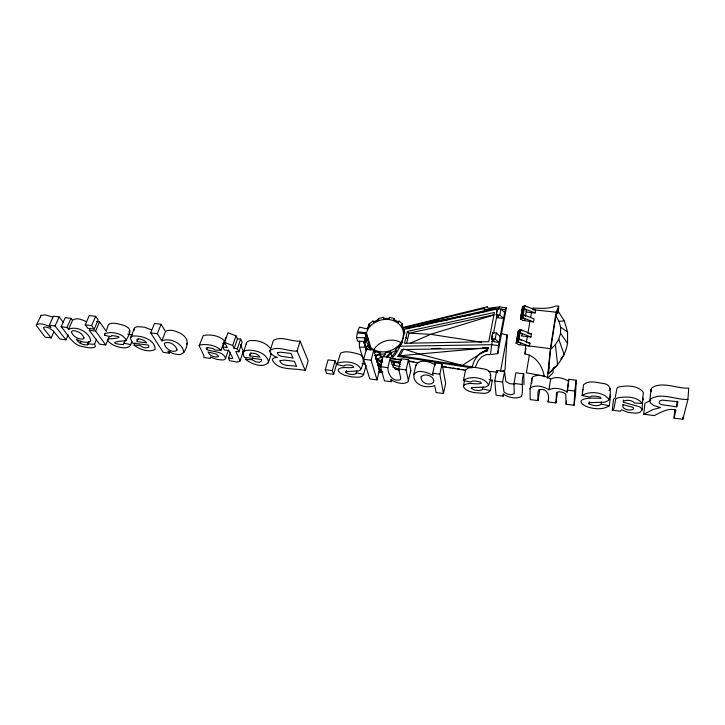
<?xml version="1.0" encoding="UTF-8"?>
<svg xmlns="http://www.w3.org/2000/svg" width="725" height="725" viewBox="0 0 725 725"><rect width="100%" height="100%" fill="white"/><g stroke="black" fill="none" stroke-linecap="round" stroke-linejoin="round"><path stroke-width="1.09" d="M557.489 392.352L555.912 402.919L548.028 401.895C550.175 394.998 546.523 387.322 538.657 389.932L537.877 392.578L538.022 400.608L530.202 399.602L530.066 388.863L532.404 377.1C537.932 373.692 545.481 375.786 550.628 379.093C556.302 376.103 563.552 377.979 568.681 381.314L567.14 392.08C561.957 388.763 554.707 386.86 548.979 389.796C543.777 386.516 536.237 384.386 530.646 387.73L530.066 388.863M567.539 343.405L567.557 331.914L564.286 320.894L557.996 310.98L555.857 315.991L550.619 349.332L548.182 373.737C557.897 366.152 565.391 355.748 567.539 343.405L560.543 333.31L560.615 327.238L559.02 321.365L555.857 315.991M225.602 358.395C223.273 350.936 212.615 352.096 206.625 349.541L206.127 348.272L207.685 347.574L212.869 348.489L215.271 350.075L221.052 350.238L224.406 340.668C218.959 335.503 210.468 334.153 203.353 335.467L199.148 345.68L203.988 355.903L203.87 357.588L210.386 358.422L210.404 357.035L216.974 359.455L222.466 359.999A7.957 3.407 18.7 0 0 225.276 358.993L228.52 349.958M365.01 345.988L364.167 341.602L365.463 341.312L364.385 337.714L356.537 337.696L357.262 332.829L366.125 333.862L370.203 347.71M555.912 402.919L556.492 392.578L558.921 391.745L562.083 392.189A5.564 2.574 8.8 0 1 565.772 394.382L566.089 404.224L574.046 405.248L575.523 394.627L576.248 380.217L568.763 379.302L567.14 392.08M674.73 409.344L674.014 418.126L682.859 419.258L687.907 399.403L688.75 388.129C676.978 388.908 662.677 380.906 651.757 387.812L650.959 389.47L649.899 400.544L650.243 402.701L653.633 405.502L660.475 407.568L652.944 409.58L643.773 414.229L644.842 403.363L650.796 400.209M650.959 389.47L651.304 391.654M464.462 380.752L463.384 386.733L465.622 389.542L469.084 391.282L474.041 392.597L484.436 393.385L487.762 392.696L490.444 390.567L492.393 380.172L489.076 379.51M568.681 381.314L568.763 379.302M574.046 405.248L574.735 391.038L576.248 380.217M501.718 333.618L507.219 335.041L505.008 369.913L502.198 371.454M364.077 342.898L364.167 341.602M131.914 341.529L130.672 344.602C128.225 351.652 109.901 345.87 107.481 339.889L108.116 338.901C116.816 338.684 125.86 336.826 111.46 335.603L110.898 336.681L104.445 335.276L104.554 333.817C110.988 331.035 123.023 333.165 126.177 340.197L125.788 340.822C113.472 341.276 109.792 343.65 123.404 344.629L124.754 341.185M682.859 419.258L683.022 417.056M676.688 406.843L677.902 401.732L662.179 400.127L659.569 401.079L659.143 402.819A4.885 2.229 5.9 0 0 662.025 404.74L676.688 406.843L677.141 401.278M475.373 367.149L478.002 361.059L481.772 356.745L486.43 354.534L490.453 354.579L492.456 338.611M490.453 354.579L497.767 353.646L498.465 345.526L505.234 309.566L506.349 307.935L499.625 306.838L488.487 308.234L487.272 307.5L487.526 306.684L402.511 327.609M531.824 378.251L531.76 383.054M557.806 313.227L557.996 310.98L557.652 313.2M553.284 368.581L552.894 373.031L547.42 378.296L550.384 348.625L556.12 312.185L558.703 306.231L555.885 305.941C548.698 309.04 540.533 308.469 532.893 307.98M558.214 311.795L558.703 306.231M544.294 376.928C542.88 366.551 535.947 355.785 525 353.945L525.761 345.78M641.969 410.096L641.852 408.927L639.677 406.779L623.301 402.23L623.781 400.952C627.116 399.747 632.164 400.055 634.547 403.028L642.259 403.372L643.365 392.37C637.882 385.057 625.983 385.247 617.927 387.204L616.93 388.446L615.208 397.708L613.522 399.412L612.263 410.169L620.319 411.211L621.606 409.824L628.312 412.443L635.254 413.15A9.117 4.114 6.9 0 0 640.003 412.235L641.969 410.096L642.948 398.007M374.327 352.676L375.097 351.679L380.099 352.903L380.969 357.615L385.428 354.579L385.419 352.93L390.684 351.752L392.189 356.328L396.231 350.963L395.533 349.459L399.611 346.206L402.647 342.227M385.428 354.579L385.419 352.93M389.08 318.937L389.189 317.822M523.976 384.739L523.785 373.801L515.874 372.831L514.016 383.434L514.197 393.639C511.207 395.759 506.558 394.228 504.002 391.971L502.633 382.012L504.555 371.445L496.725 370.484L494.758 381.024L496.081 395.207L503.213 396.131L503.585 394.056M623.301 402.23L623.545 400.046M601.469 401.976L601.206 404.133C597.953 406.988 592.506 405.556 588.999 403.834L589.407 402.62L604.84 402.239L608.538 400.436C610.876 394.092 612.489 384.223 603.354 383.534C597.019 382.664 588.927 379.873 583.589 384.703L582.13 395.497L589.797 397.137L591.772 396.086L595.778 396.131L600.4 397.137L601.025 398.378C559.075 395.478 593.721 416.277 609.335 405.755L610.613 394.953M483.058 386.933L482.025 389.869L479.116 390.585L474.141 389.959L471.096 388.21L471.54 387.576L485.605 387.087L488.623 385.265C485.732 377.245 469.782 375.314 463.429 380.534L470.779 382.111L472.374 381.051L476.053 381.069L480.494 382.039L481.318 383.28C475.817 385.165 467.661 381.241 463.411 385.908M488.623 385.265C491.369 377.933 492.909 370.067 483.448 368.853C477.784 368.191 469.927 365.119 465.55 370.14L463.429 380.534M588.999 403.834L589.28 401.695M566.089 404.224L566.542 401.043M548.028 401.895L548.508 398.741M548.979 389.796L550.628 379.093M549.206 367.149L548.182 373.737L557.597 365.01L555.413 344.674L558.776 339.228L560.543 333.31M538.022 400.608L539.699 390.104M529.359 355.114L526.359 372.858L544.475 376.13M503.213 396.131L503.041 394.047C508.27 397.354 515.72 399.502 521.465 396.466C523.93 389.425 520.559 381.051 523.785 373.801M529.93 343.124L529.404 346.206L518.357 341.928L518.901 338.856L529.93 343.124L528.108 342.916M521.148 335.902L530.963 337.007L531.479 333.962L520.514 329.694L519.997 333.083A2.257 1.16 9.7 0 1 522.091 334.044A2.257 1.16 9.7 0 1 521.665 335.267M522.761 320.377L533.537 321.9L534.044 318.909L523.178 314.641L522.671 317.985A2.238 1.178 9.5 0 1 524.936 319.417A2.238 1.178 9.5 0 1 522.761 320.377L520.496 318.937L522.671 306.775L524.773 306.095A2.22 1.196 9.3 0 1 526.703 306.902M526.386 312.031L535.05 312.955L535.558 310.001L524.755 305.742L524.248 309.049A2.229 1.187 9.4 0 1 526.314 310.01A2.229 1.187 9.4 0 1 525.879 311.279M169.976 351.063L169.188 353.12L167.91 351.108L172.55 353.311A10.168 4.259 19.7 0 0 180.634 354.443L183.769 352.558C183.144 343.342 169.895 337.343 161.865 340.877L157.343 333.727L150.718 332.911L154.461 323.468L161.05 324.265L165.508 331.479L161.865 340.877M526.287 342.708L527.347 336.599M527.863 333.554L529.939 321.501M530.627 317.532L531.479 312.575M525 353.945L525.942 348.471M183.769 352.558C189.071 344.257 188.6 337.832 180.135 333.183C175.794 331.126 170.012 328.697 165.508 331.479M526.495 310.499L525.453 316.435A2.238 1.178 9.5 0 0 525.371 316.118M516.182 343.188L516.798 342.436L518.366 342.272A2.275 1.142 9.8 0 1 520.677 343.695A2.275 1.142 9.8 0 1 518.484 344.602L516.182 343.188L518.42 330.682L520.532 330.038A2.257 1.16 9.7 0 1 522.498 330.845M516.272 343.496L518.42 330.682M520.586 319.254L522.671 306.775M516.454 342.635L518.629 330.419M520.496 318.937L522.879 306.503M516.907 341.584L517.297 339.363M517.695 337.143L518.085 334.923M521.202 317.414L521.583 315.257M521.973 313.1L522.353 310.943M516.798 342.436L518.973 330.21M520.768 318.375L523.223 306.285M517.251 342.3L519.426 330.074M521.112 318.166L523.677 306.14M517.786 342.245L519.961 330.02M521.565 318.021L522.091 317.958L524.202 306.077M500.522 371.372L507.219 335.041M497.767 353.646L506.349 307.935M495.193 339.046L496.362 332.956L492.773 332.548L491.632 338.938A2.329 1.178 10.7 0 1 494.033 340.406A2.329 1.178 10.7 0 1 491.849 341.348L499.036 342.472L495.193 339.046L491.604 338.638M497.042 314.351L496.498 317.641L503.567 318.411L499.797 314.94L500.93 309.022L504.682 312.502M496.471 317.296A2.211 1.169 10.5 0 0 498.564 316.345A2.211 1.169 10.5 0 0 496.281 314.913L497.395 308.642L505.234 309.566M491.632 338.938L492.773 332.548M496.281 314.913L497.395 308.642M493.453 333.473L497.069 314.695M52.617 317.042L45.53 314.949L41.126 315.275L36.25 325.416L45.14 337.152L51.158 337.923L53.849 331.996M270.053 348.027C265.513 342.318 257.674 340.107 250.614 340.542A11.455 5.138 17.9 0 0 246.6 342.68L243.074 353.673L244.262 357.307L261.344 359.482L261.598 360.887L259.496 362.273L255.925 361.92L252.137 359.691L245.684 359.437L246.4 357.316M40.564 315.783L40.636 317.206M246.319 344.04L246.6 342.68M443.473 393.521L445.639 383.398L442.114 363.796L435.036 362.935L432.734 373.257L433.16 375.387C404.024 360.624 410.658 392.859 434.71 385.646L436.087 392.56L443.473 393.521L439.848 374.145L442.114 363.796M415.751 365.926C418.57 358.25 430.278 361.449 435.453 365.083L435.036 362.935M413.667 374.752L416.059 364.539M391.21 381.703L390.639 379.637C395.587 382.537 402.747 385.165 408.03 381.912L410.839 370.575L408.519 359.682L401.061 358.766L398.569 368.98L400.771 377.952L400.372 379.673C392.859 382.311 387.775 374.417 387.848 367.638L390.394 357.461L383.008 356.564L380.426 366.705L384.477 380.843L391.21 381.703L391.699 379.71M674.014 418.126L675.936 410.015C668.078 407.64 661.019 412.407 654.195 415.57L643.773 414.229M408.447 380.679L406.063 369.922L408.519 359.682M406.653 343.052L409.063 333.165L407.414 331.388L494.414 312.466L488.722 341.692L404.496 343.278L407.414 331.388M245.684 359.437C251.339 363.995 263.728 368.943 268.54 361.993C266.755 352.939 255.445 349.849 247.37 350.248A11.518 5.066 17.9 0 0 243.346 352.341M376.991 379.873L379.528 369.913L373.765 350.003L366.37 349.115L363.678 359.274L369.795 378.948L376.991 379.873L371.109 360.189L373.765 350.003M356.827 370.892L355.921 373.737C352.803 375.142 348.127 374.517 345.617 372.17L345.879 371.544L358.54 370.946L360.533 369.886C363.325 364.358 366.161 355.477 357.833 353.863C352.377 352.567 345.852 350.392 340.587 353.138L336.935 364.584L343.958 366.098L344.339 365.445C347.094 364.512 352.278 364.603 353.791 367.185C348.933 368.78 342.535 365.971 338.276 369.261L338.285 370.756L339.699 372.641L344.484 375.26L352.142 376.973L358.893 377.227L361.757 376.52L363.37 375.233L366.071 365.4M346.042 372.759L346.586 370.774M333.672 374.299L336.427 364.485L335.086 360.778L328.053 359.899L325.235 369.732L326.64 373.393L333.672 374.299L332.313 370.638L335.086 360.778M305.279 370.647L308.17 360.923L300.114 341.094C291.704 341.992 281.128 335.503 273.397 340.451L269.908 351.272C270.57 354.715 274.376 356.229 277.285 357.389L274.675 357.724L273.008 358.522L272.31 359.709C277.548 371.59 295.22 367.466 305.279 370.647L297.078 351.027L300.114 341.094M367.675 328.914L368.889 324.918L369.949 325.471L368.98 324.175L373.013 321.03L373.982 322.317L373.013 321.03M499.625 306.838L498.202 308.814L403.997 329.377L404.55 331.878C402.81 341.702 398.696 351.344 391.718 358.63L401.659 360.198M268.277 363.026L271.368 353.383L270.733 354.262M269.908 351.272L270.235 350.266C278.047 345.408 288.613 351.897 297.078 351.027M252.137 359.691L252.844 357.552M249.871 355.893L249.581 354.516L250.17 353.619C253.687 352.386 258.163 354.027 260.121 357.189L249.871 355.893L250.941 352.676M483.938 308.469L404.949 327.537L406.933 328.253L495.855 308.27L488.577 309.43L485.288 309.312L483.938 308.469L484.88 311.723M230.396 352.64L228.574 357.923L229.526 360.669L236.767 362.029L239.866 361.403L243.328 351.335L240.374 344.447M240.12 360.86L235.743 351.417L238.878 351.806L242.15 342.173L240.618 339.128L237.483 338.738L236.015 335.847L227.985 332.739L224.596 342.427L227.306 347.538L222.648 346.958L226.019 337.333M410.413 371.825L410.839 370.575M238.878 351.806L237.32 348.798L240.618 339.128M237.32 348.798L234.175 348.399L237.483 338.738M234.175 348.399L232.68 345.535L236.015 335.847M610.178 388.609L609.054 390.358M206.625 349.541L207.386 347.429M642.74 400.037L643.066 399.185M157.343 333.727L161.05 324.265M134.062 345.173L139.998 345.372L142.553 347.076L145.39 347.864L148.48 347.438L148.897 346.496L148.362 345.1L132.303 343.061L130.418 338.113A11.355 4.685 20.5 0 1 133.645 336.001C141.774 335.503 155.431 339.844 155.05 349.45C148.407 352.839 139.735 349.368 134.062 345.173L134.877 343.124M137.125 341.611L136.916 339.336L139.708 338.919L143.804 340.252L146.758 342.825L137.125 341.611L138.366 338.521M130.418 338.113L134.188 328.833A11.292 4.749 20.6 0 1 137.415 326.676L144.357 327.156L151.298 329.757M126.177 340.197C131.107 331.751 131.823 328.217 123.078 325.09C118.547 324.184 112.511 321.592 108.451 324.61L106.602 330.165M380.824 360.533L381.876 359.256L381.912 360.959L381.876 359.256L381.577 360.914L380.824 360.533L381.423 360.37M381.577 360.914L382.03 359.808L381.278 359.419M382.718 362.255L377.091 358.585L376.628 359.691L381.323 362.754M394.327 318.493L394.001 320.078L394.327 318.493L389.397 317.351L388.953 318.42L383.743 318.429M376.474 359.147L380.634 357.57L379.773 354.516L380.099 352.903M90.154 328.217L89.275 330.256L99.533 344.148L105.741 344.955L109.131 336.889M104.445 335.276L105.306 333.228M61.136 326.739L66.963 327.464L68.494 329.449L72.545 320.359L71.032 318.357L65.223 317.65L61.136 326.739C67.389 333.545 71.666 344.257 81.68 346.423C85.967 347.048 91.087 349.078 95.147 346.903L95.274 345.58L94.44 344.303L96.57 339.291M363.189 359.881L363.524 359.093M94.196 329.123L98.156 319.897L95.627 316.345L89.275 315.574L85.242 324.809L87.843 328.325L94.196 329.123L91.622 325.597L85.242 324.809M68.494 329.449C76.052 325.253 89.782 332.186 90.688 340.913L88.758 342.245L84.997 342.282A9.307 3.652 21.5 0 1 78.563 340.333L76.352 339.182C78.508 343.333 83.203 345.363 87.716 344.765L89.003 341.774M105.741 344.955L95.6 331.053L99.552 321.855L96.398 321.465M87.716 344.765L88.64 341.892M91.622 325.597L95.627 316.345M80.357 343.451L81.227 341.457M51.158 337.923L44.098 329.096L43.563 327.546L44.714 327.048A5.809 2.229 22.2 0 1 49.082 327.99L53.269 330.881L59.894 339.046L65.957 339.826L68.168 334.859M66.963 327.464L71.032 318.357M65.957 339.826L55.037 325.969L59.151 316.907L53.432 316.209L49.282 325.253L50.94 327.328C46.663 325.317 40.935 322.29 36.377 324.773M243.328 351.335L242.449 352.259M649.899 400.544L650.697 398.913C661.753 392.125 676.044 400.146 687.907 399.403M398.714 355.277L401.732 349.513L487.78 348.299L487.553 351.018L485.487 351C477.974 353.211 473.353 360.506 472.029 367.892L397.871 356.328L398.714 355.277L400.617 354.652L399.765 355.703L397.871 356.328M403.626 348.906L400.037 355.748L488.433 347.755M554.009 367.484L552.93 369.415L554.915 366.814M336.935 364.584L337.796 363.125C344.837 360.769 357.353 361.603 360.869 369.116M129.956 330.972L128.742 332.068M491.804 381.042L492.393 380.172M490.037 375.604L490.598 374.816M376.248 321.827L378.178 319.127L378.731 320.097L378.368 318.511L383.516 317.36L383.652 317.867M582.882 389.47L582.311 391.971M378.441 371.753L380.118 372.668L380.861 371.689L382.8 372.179M560.869 359.011L564.168 354.679L558.776 339.228M377.952 365.183L378.704 364.195L377.227 362.636M186.561 344.103L187.249 343.206M377.091 358.585L376.32 359.573L375.659 359.038L376.166 359.029L375.351 356.229L376.121 355.232L380.235 353.392M374.462 353.166L375.097 351.679M369.813 324.972L366.759 328.842L359.428 327.102L357.543 331.796L366.406 332.829L371.109 348.861M479.796 353.728L487.318 349.921M72.545 320.359C76.379 316.87 82.432 319.961 86.502 321.692M612.263 410.169L613.957 408.492L615.67 399.357L616.667 398.143C624.796 396.267 636.677 396.086 642.259 403.372M550.619 349.332L555.413 344.674M386.38 356.492L390.811 352.25L391.047 353.374L386.615 357.606M199.148 345.68L199.882 344.991C207.051 343.741 215.533 345.109 221.052 350.238M390.358 357.769L391.853 356.446L391.618 355.322L392.189 356.328M582.13 395.497C589.47 390.63 604.115 391.998 608.882 399.484M402.62 324.175L401.732 325.48L402.62 324.175L399.203 321.003L398.315 322.308L399.067 321.338L397.3 321.818M488.695 348.208L462.369 365.427L420.174 354.335L404.659 349.242M482.08 352.83L487.227 350.42M391.255 352.767L396.104 350.465M366.343 347.139L367.403 346.079L366.343 347.139L365.11 346.26L364.022 342.68L365.228 342.109L364.385 337.714M365.962 349.078L367.149 348.517L368.472 349.649L370.91 349.84M373.846 321.809L378.595 319.589M379.773 354.516L375.659 356.347L376.121 355.232L374.381 355.477M410.232 343.251L430.605 334.325L493.788 315.031M420.282 326.014L427.514 322.87L470.752 314.686M485.487 351L487.1 350.411M417.364 326.54L427.514 322.87L447.515 319.752M476.252 313.463L483.919 311.587M366.125 349.631L365.844 348.526L367.131 348.245L367.321 349.069L367.131 348.245M365.862 348.807L367.149 348.517M493.734 314.849L409.063 333.165L430.605 334.325L481.445 342.2M514.523 384.042L509.811 383.715L505.878 381.531L504.555 371.445M559.02 321.365L564.286 320.894M399.892 346.224L491.287 344.692L498.465 345.526M431.892 348.489L440.936 348.362M482.768 347.746L488.423 347.665M359.89 343.061L359.274 341.067L359.482 347.157L365.926 347.184M379.972 354.063L385.301 354.09M395.75 358.803L391.718 358.63M398.369 359.237L400.381 359.31M522.091 317.958L522.671 317.985L524.755 305.742M87.779 343.895L94.44 344.303M488.931 371.363L497.432 372.161M364.847 333.754L366.125 333.862L365.699 337.569A19.113 16.041 -14.8 0 0 382.918 351.906A19.113 16.041 -14.8 0 0 403.127 337.66L403.526 333.4A19.113 16.041 -14.8 0 0 388.736 319.535A19.113 16.041 -14.8 0 0 367.919 329.277L366.406 332.829L365.146 332.648L366.651 337.741M367.928 339.98L366.651 339.862L367.013 341.085M400.68 362.246L390.222 360.488M532.884 309.72L556.12 312.185M496.253 314.559L499.797 314.94M528.77 333.654L531.479 333.962M550.384 348.625L518.484 344.602M366.37 339.907L368.563 340.17L367.312 339.989M363.678 359.274L371.109 360.189M49.282 325.253L55.037 325.969M89.275 330.256L95.6 331.053M380.426 366.705L387.848 367.638M398.569 368.98L406.063 369.922M432.734 373.257L439.848 374.145M494.758 381.024L502.633 382.012M514.016 383.434L521.973 384.431M567.204 390.095L574.735 391.038M325.235 369.732L332.313 370.638M169.188 353.12L163.216 352.35L150.718 332.911M366.95 338.756L368.2 338.947M399.765 355.703L472.782 367.04M403.2 356.745L405.384 357.081M407.568 357.425L409.743 357.76M431.23 361.104L433.441 361.449M435.662 361.793L437.873 362.138M450.044 364.032L452.255 364.376M454.466 364.72L456.678 365.065M458.898 365.409L461.109 365.753M397.4 359.21L400.671 359.727M408.302 360.932L413.748 361.793M443.038 366.424L446.355 366.941M448.567 367.294L450.778 367.647M452.989 367.992L455.2 368.345M457.412 368.69L459.623 369.043M461.843 369.397L464.054 369.741M408.284 361.249L418.225 362.826M441.425 366.497L465.722 370.339M392.198 364.748L394.21 365.418L393.149 361.141L393.702 362.138L399.285 363.053L399.747 364.883M399.421 369.995C392.642 370.013 391.391 362.681 390.394 357.461M601.206 404.133L609.335 405.755M362.119 363.56L365.282 364.195M482.66 389.008L490.444 390.567M356.301 372.886L363.705 374.372M127.672 334.044L132.476 335.013M123.912 343.224L130.672 344.602M391.428 361.82L393.376 362.255M228.574 357.923L231.456 358.621L232.843 358.195L228.91 350.556L224.27 349.967L222.648 346.958M394.21 365.418L393.974 364.312L394.536 365.309L400.2 366.714M398.732 369.052L392.896 367.122M399.285 370.04L395.487 368.952L394.935 367.956L395.161 369.061M224.596 342.427L232.68 345.535M519.979 332.739L530.963 337.007M522.653 317.632L533.537 321.9M524.229 308.696L535.05 312.955M222.811 343.297L224.768 344.103M393.883 319.571L398.197 321.8M560.615 327.238L567.557 331.914M377.335 362.138L381.495 365.273M381.241 366.279L378.704 364.195L378.251 365.3L380.788 367.385M379.302 368.934L382.709 371.834M496.362 332.956L500.177 336.391M367.403 346.079L370.765 349.35M405.964 337.315L407.622 339.083M378.867 369.388L380.861 371.689M378.785 371.127L380.118 372.668M59.151 316.907L63.193 322.145M99.552 321.855L106.421 331.497M401.614 324.972L403.888 328.869L404.849 333.255M396.231 350.963L395.533 349.459M399.285 363.053L398.723 362.056L400.028 364.702M364.022 342.68L366.197 346.65M356.537 337.696L357.652 341.285L365.463 341.312L365.382 342.608L365.228 342.109M359.482 347.157L362.844 357.933M364.158 341.312L365.01 344.148M365.436 345.816L366.451 349.631M368.59 344.33L369.56 347.592M485.288 309.312L486.004 311.768M484.064 308.08L484.699 310.246M376.565 360.388L377.036 362.02M378.214 366.089L379.003 368.817M368.98 324.175L369.505 326.005M380.516 354.416L381.096 356.455M393.702 362.138L394.536 365.309M390.684 351.752L391.853 356.446M365.192 344.991L366.551 350.855M365.844 348.526L366.025 349.359M383.516 317.36L383.869 318.937M496.725 370.484L496.924 372.695M518.901 338.856L518.91 339.2A2.266 1.151 9.8 0 1 520.514 339.726M518.357 341.928L520.514 329.694M523.178 314.641L523.196 314.994A2.238 1.178 9.5 0 1 525.136 315.801M134.188 328.833L134.216 330.183M373.837 349.731A18.478 15.723 -14.8 0 1 401.36 342.789M492.801 332.857A2.32 1.187 10.7 0 1 493.961 333.147M497.423 309.004A2.211 1.178 10.4 0 1 498.519 309.276M520.885 340.007A2.266 1.151 9.8 0 1 521.121 340.315M421.143 376.828C420.128 383.027 430.016 386.461 433.623 382.138C434.773 376.012 424.623 372.614 421.143 376.828M176.909 349.251L176.891 350.447C172.342 353.356 165.055 348.598 164.339 343.577L164.62 343.043C169.324 341.103 175.242 344.602 176.909 349.251M622.965 404.686L622.929 407.296C625.403 409.933 629.998 410.839 633.306 409.344L633.451 407.876L632.327 407.133L622.965 404.686M84.037 338.086L82.813 339.146C78.11 339.309 72.763 336.472 71.331 331.805L72.627 330.709C77.376 330.446 82.623 333.418 84.037 338.086M280.149 360.615L279.868 361.213C282.56 367.158 291.513 364.738 296.597 366.487L294.377 361.313L284.318 360.108L280.149 360.615M277.892 352.549L277.494 353.12L278.3 354.833L280.919 356.247L292.972 358.05L290.997 353.456L280.376 352.196L277.892 352.549M218.533 356.292L218.089 356.809C214.265 357.624 209.597 355.703 208.002 351.96L216.376 354.144L218.533 356.292"/></g></svg>
